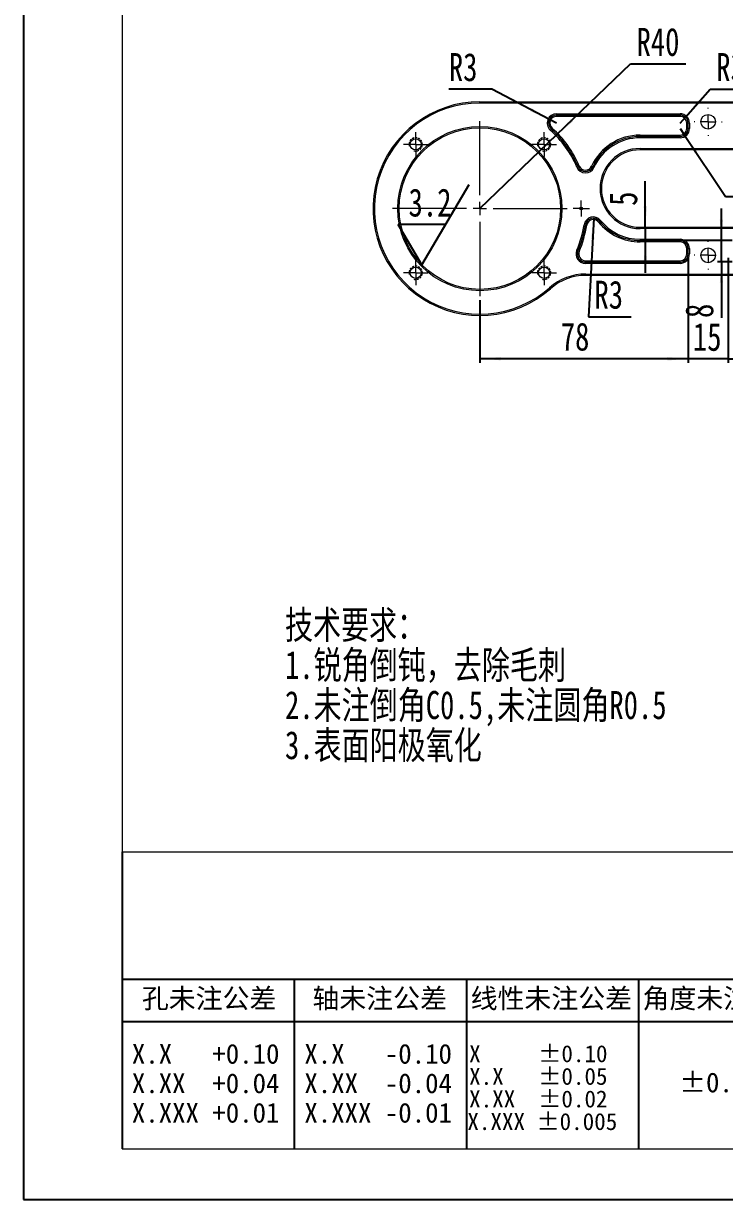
# Model space of a CAD drawing. Header units: millimetres. Extents: x 12 to 1214, y 8 to 1479.
# Drawn here: x 12 to 450, y 8 to 741 of the extents above; entities that cross this region are included whole.
import ezdxf

# ---------------------------------------------------------------- set-up
doc = ezdxf.new("R2010")
doc.units = ezdxf.units.MM
doc.linetypes.add('SLD-实线', pattern=[0])
doc.linetypes.add('SLD-虚线', pattern=[1.905, 1.27, -0.635])
for name, color, linetype in [('FORMAT', 7, 'SLD-实线'), ('SLD-0', 179, 'SLD-实线'), ('图框', 7, 'SLD-实线'), ('标注层', 96, 'SLD-实线')]:
    doc.layers.add(name, color=color, linetype=linetype)
doc.layers.add('粗实线', color=7, linetype='SLD-实线', lineweight=15)
doc.styles.add('SLDTEXTSTYLE0', font='HYSWLONGFANGSONG.TTF', dxfattribs={"bigfont": 'bigfont'})
doc.styles.add('SLDTEXTSTYLE1', font='SIMSUN.TTC')
doc.styles.add('SLDTEXTSTYLE2', font='SIMSUN.TTC', dxfattribs={"bigfont": 'bigfont'})
doc.styles.add('SLDTEXTSTYLE3', font='HYSWLONGFANGSONG.TTF')
doc.dimstyles.new('SLDDIMSTYLE1', dxfattribs={"dimtxt": 17.5, "dimasz": 13, "dimexe": 0, "dimexo": 0.0625, "dimgap": 4.375, "dimtad": 0, "dimtih": 1, "dimtoh": 1, "dimdec": 3, "dimlfac": 3, "dimrnd": 1e-09, "dimzin": 12, "dimdsep": 46, "dimtxsty": 'SLDTEXTSTYLE3', "dimsah": 1, "dimcen": 0, "dimadec": 0, "dimazin": 3, "dimtfac": 1, "dimtdec": 3, "dimtofl": 0, "dimtmove": 0, "dimatfit": 3, "dimfxl": 0, "dimfrac": 2, "dimtolj": 1, "dimtzin": 12, "dimarcsym": 0})
doc.dimstyles.new('SLDDIMSTYLE11', dxfattribs={"dimtxt": 17.5, "dimasz": 13, "dimexe": 0, "dimexo": 0.0625, "dimgap": 4.375, "dimtad": 0, "dimtih": 1, "dimtoh": 1, "dimdec": 3, "dimlfac": 3, "dimrnd": 1e-09, "dimzin": 12, "dimdsep": 46, "dimtxsty": 'SLDTEXTSTYLE3', "dimsah": 1, "dimcen": 0, "dimadec": 0, "dimazin": 3, "dimtfac": 1, "dimtdec": 3, "dimtofl": 0, "dimtmove": 1, "dimatfit": 3, "dimfxl": 0, "dimfrac": 2, "dimtolj": 1, "dimtzin": 12, "dimarcsym": 0})
doc.dimstyles.new('SLDDIMSTYLE3', dxfattribs={"dimtxt": 17.5, "dimasz": 13, "dimexe": 0, "dimexo": 0.0625, "dimgap": 4.375, "dimtad": 1, "dimdec": 3, "dimlfac": 3, "dimrnd": 1e-09, "dimzin": 12, "dimdsep": 46, "dimtxsty": 'SLDTEXTSTYLE3', "dimsah": 1, "dimcen": 0.09, "dimadec": 0, "dimazin": 3, "dimtfac": 1, "dimtdec": 3, "dimtofl": 0, "dimtmove": 0, "dimatfit": 3, "dimfxl": 0, "dimfrac": 2, "dimtolj": 1, "dimtzin": 12, "dimarcsym": 0})
doc.dimstyles.new('SLDDIMSTYLE7', dxfattribs={"dimtxt": 17.5, "dimasz": 13, "dimexe": 0, "dimexo": 0.0625, "dimgap": 4.375, "dimtad": 1, "dimdec": 3, "dimlfac": 3, "dimrnd": 1e-09, "dimzin": 12, "dimdsep": 46, "dimtxsty": 'SLDTEXTSTYLE3', "dimsah": 1, "dimcen": 0.09, "dimadec": 0, "dimazin": 3, "dimtfac": 1, "dimtdec": 3, "dimtmove": 0, "dimatfit": 0, "dimfxl": 0, "dimfrac": 2, "dimtolj": 1, "dimtzin": 12, "dimarcsym": 0})

# ---------------------------------------------------------------- blocks, each defined once
blk = doc.blocks.new('SW_NOTE_0')
at = {"layer": 'SLD-0', "color": 0, "char_height": 17.5, "attachment_point": 1, "style": 'SLDTEXTSTYLE0'}
for s, insert in [('\\M+18B5A术\\M+19776\\M+18B81\\M+18146', (0, 22.56)), ('1.锐\\M+18A70\\M+1937C钝\\M+18143\\M+18B8E\\M+18F9C\\M+196D1\\M+18E68', (0, -2.44)), ('2.\\M+196A2\\M+1928D\\M+1937C\\M+18A70C0.5,\\M+196A2\\M+1928D圆\\M+18A70R0.5', (0, -27.44)), ('3.\\M+1955C\\M+196CA阳极氧\\M+189BB', (0, -52.44))]:
    blk.add_mtext(s, dxfattribs=dict(at, insert=insert))
blk = doc.blocks.new('SW_NOTE_1')
at = {"layer": 'FORMAT', "color": 0, "char_height": 12.3125, "attachment_point": 2, "style": 'SLDTEXTSTYLE1'}
for s, insert in [('X.X   +0.10', (38.09, 14.33)), ('X.XX  +0.04', (38.09, -4.07)), ('X.XXX +0.01', (38.09, -22.46))]:
    blk.add_mtext(s, dxfattribs=dict(at, insert=insert))
blk = doc.blocks.new('SW_NOTE_2')
at = {"layer": 'FORMAT', "color": 0, "char_height": 12.3125, "attachment_point": 2, "style": 'SLDTEXTSTYLE1'}
for s, insert in [('X.X   -0.10', (38.09, 14.33)), ('X.XX  -0.04', (38.09, -4.07)), ('X.XXX -0.01', (38.09, -22.46))]:
    blk.add_mtext(s, dxfattribs=dict(at, insert=insert))
blk = doc.blocks.new('SW_NOTE_3')
at = {"layer": 'FORMAT', "color": 0, "char_height": 10.5833, "attachment_point": 2, "style": 'SLDTEXTSTYLE1'}
for s, insert in [('X     ±0.10', (35.88, 12.32)), ('X.X   ±0.05', (35.88, -1.8)), ('X.XX  ±0.02', (35.88, -15.91)), (' X.XXX ±0.005', (34.78, -30.02))]:
    blk.add_mtext(s, dxfattribs=dict(at, insert=insert))
blk = doc.blocks.new('_D_27')
at = {"layer": '标注层'}
for p, q in [((345.51, 671.97), (391.45, 716.04)), ((391.45, 716.04), (425.88, 716.04)), ((297.41, 625.82), (345.51, 671.97))]:
    blk.add_line(p, q, dxfattribs=at)
blk.add_solid([(345.51, 671.97), (355.59, 680.25), (354.2, 681.69)], dxfattribs=at)
at = {"layer": '标注层', "insert": (395.2, 738.6, 0.17), "char_height": 17.5, "attachment_point": 1, "style": 'SLDTEXTSTYLE3'}
blk.add_mtext('R40', dxfattribs=at)
blk = doc.blocks.new('_D_29')
at = {"layer": '标注层'}
for p, q in [((492.39, 692.49), (492.39, 719.68)), ((492.39, 684.15), (492.39, 692.49)), ((492.39, 684.15), (492.39, 664.15))]:
    blk.add_line(p, q, dxfattribs=at)
for points in [[(492.39, 692.49), (493.39, 705.49), (491.39, 705.49)], [(492.39, 684.15), (491.39, 671.15), (493.39, 671.15)]]:
    blk.add_solid(points, dxfattribs=at)
at = {"layer": '标注层', "insert": (469.83, 704.35, 0.17), "char_height": 17.5, "attachment_point": 1, "rotation": 90, "style": 'SLDTEXTSTYLE3'}
blk.add_mtext('5', dxfattribs=at)
blk = doc.blocks.new('_D_30')
at = {"layer": '标注层'}
for p, q in [((427.41, 594.99), (427.41, 529.63)), ((297.41, 568.74), (297.41, 529.63)), ((427.41, 532.13), (297.41, 532.13))]:
    blk.add_line(p, q, dxfattribs=at)
for points in [[(297.41, 532.13), (310.41, 531.13), (310.41, 533.13)], [(427.41, 532.13), (414.41, 533.13), (414.41, 531.13)]]:
    blk.add_solid(points, dxfattribs=at)
at = {"layer": '标注层', "insert": (347.92, 554.69, 0.17), "char_height": 17.5, "attachment_point": 1, "style": 'SLDTEXTSTYLE3'}
blk.add_mtext('78', dxfattribs=at)
blk = doc.blocks.new('_D_31')
at = {"layer": '标注层'}
for p, q in [((427.41, 594.99), (427.41, 529.52)), ((452.41, 594.99), (452.41, 529.52)), ((427.41, 532.02), (407.41, 532.02)), ((452.41, 532.02), (427.41, 532.02)), ((452.41, 532.02), (472.41, 532.02))]:
    blk.add_line(p, q, dxfattribs=at)
for points in [[(427.41, 532.02), (414.41, 533.02), (414.41, 531.02)], [(452.41, 532.02), (465.41, 531.02), (465.41, 533.02)]]:
    blk.add_solid(points, dxfattribs=at)
at = {"layer": '标注层', "insert": (430.39, 554.58, 0.17), "char_height": 17.5, "attachment_point": 1, "style": 'SLDTEXTSTYLE3'}
blk.add_mtext('15', dxfattribs=at)
blk = doc.blocks.new('_D_36')
at = {"layer": '标注层'}
for p, q in [((400.68, 614.15), (400.68, 642.86)), ((400.68, 614.15), (400.68, 605.82)), ((454.91, 605.82), (398.18, 605.82)), ((400.68, 605.82), (400.68, 585.82))]:
    blk.add_line(p, q, dxfattribs=at)
for points in [[(400.68, 614.15), (401.68, 627.15), (399.68, 627.15)], [(400.68, 605.82), (399.68, 592.82), (401.68, 592.82)]]:
    blk.add_solid(points, dxfattribs=at)
at = {"layer": '标注层', "insert": (378.12, 627.52, 0.17), "char_height": 17.5, "attachment_point": 1, "rotation": 90, "style": 'SLDTEXTSTYLE3'}
blk.add_mtext('5', dxfattribs=at)
blk = doc.blocks.new('_D_37')
at = {"layer": '标注层'}
for p, q in [((448.18, 605.82), (448.18, 625.82)), ((454.91, 605.82), (445.68, 605.82)), ((448.18, 592.49), (448.18, 605.82)), ((454.91, 592.49), (445.68, 592.49)), ((448.18, 592.49), (448.18, 557.55))]:
    blk.add_line(p, q, dxfattribs=at)
for points in [[(448.18, 605.82), (449.18, 618.82), (447.18, 618.82)], [(448.18, 592.49), (447.18, 579.49), (449.18, 579.49)]]:
    blk.add_solid(points, dxfattribs=at)
at = {"layer": '标注层', "insert": (425.62, 557.55, 0.17), "char_height": 17.5, "attachment_point": 1, "rotation": 90, "style": 'SLDTEXTSTYLE3'}
blk.add_mtext('8', dxfattribs=at)
blk = doc.blocks.new('_D_38')
at = {"layer": '标注层'}
for p, q in [((505.66, 592.49), (505.66, 612.49)), ((505.66, 592.49), (505.66, 584.15)), ((505.66, 584.15), (505.66, 553.98))]:
    blk.add_line(p, q, dxfattribs=at)
for points in [[(505.66, 592.49), (506.66, 605.49), (504.66, 605.49)], [(505.66, 584.15), (504.66, 571.15), (506.66, 571.15)]]:
    blk.add_solid(points, dxfattribs=at)
at = {"layer": '标注层', "insert": (483.1, 553.98, 0.17), "char_height": 17.5, "attachment_point": 1, "rotation": 90, "style": 'SLDTEXTSTYLE3'}
blk.add_mtext('5', dxfattribs=at)
blk = doc.blocks.new('_D_44')
at = {"layer": '标注层'}
for p, q in [((368.48, 619.77), (365.18, 558.29)), ((365.18, 558.29), (391.92, 558.29))]:
    blk.add_line(p, q, dxfattribs=at)
blk.add_solid([(368.48, 619.77), (366.79, 606.84), (368.78, 606.73)], dxfattribs=at)
at = {"layer": '标注层', "insert": (368.93, 580.85, 0.17), "char_height": 17.5, "attachment_point": 1, "style": 'SLDTEXTSTYLE3'}
blk.add_mtext('R3', dxfattribs=at)
blk = doc.blocks.new('_D_45')
at = {"layer": '标注层'}
for p, q in [((304.78, 700.32), (278.03, 700.32)), ((340.85, 681.47), (304.78, 700.32)), ((345.28, 679.15), (340.85, 681.47))]:
    blk.add_line(p, q, dxfattribs=at)
blk.add_solid([(340.85, 681.47), (329.79, 688.38), (328.86, 686.61)], dxfattribs=at)
at = {"layer": '标注层', "insert": (278.03, 722.88, 0.17), "char_height": 17.5, "attachment_point": 1, "style": 'SLDTEXTSTYLE3'}
blk.add_mtext('R3', dxfattribs=at)
blk = doc.blocks.new('_D_46')
at = {"layer": '标注层'}
for p, q in [((422.41, 675.82), (425.18, 671.66)), ((425.18, 671.66), (450.7, 633.44)), ((450.7, 633.44), (477.44, 633.44))]:
    blk.add_line(p, q, dxfattribs=at)
blk.add_solid([(425.18, 671.66), (431.57, 660.29), (433.23, 661.4)], dxfattribs=at)
at = {"layer": '标注层', "insert": (454.45, 656, 0.17), "char_height": 17.5, "attachment_point": 1, "style": 'SLDTEXTSTYLE3'}
blk.add_mtext('R3', dxfattribs=at)
blk = doc.blocks.new('_D_47')
at = {"layer": '标注层'}
for p, q in [((425.72, 682.89), (441.19, 700.33)), ((441.19, 700.33), (467.93, 700.33)), ((422.41, 679.15), (425.72, 682.89))]:
    blk.add_line(p, q, dxfattribs=at)
blk.add_solid([(425.72, 682.89), (435.1, 691.96), (433.6, 693.28)], dxfattribs=at)
at = {"layer": '标注层', "insert": (444.94, 722.89, 0.17), "char_height": 17.5, "attachment_point": 1, "style": 'SLDTEXTSTYLE3'}
blk.add_mtext('R3', dxfattribs=at)
blk = doc.blocks.new('SW_CENTERMARKSYMBOL_22')
at = {"color": 0, "linetype": 'SLD-实线', "lineweight": 0}
for p, q in [((0, 8.33), (0, 54.58)), ((-8.33, 0), (-54.58, 0)), ((0, 0), (-4.17, 0)), ((0, 0), (0, 4.17)), ((0, 0), (0, -4.17)), ((0, 0), (4.17, 0)), ((8.33, 0), (54.58, 0)), ((0, -8.33), (0, -54.58))]:
    blk.add_line(p, q, dxfattribs=at)
blk = doc.blocks.new('SW_CENTERMARKSYMBOL_27')
at = {"color": 0, "linetype": 'SLD-实线', "lineweight": 0}
for p, q in [((0, 4.17), (0, 7.67)), ((-4.17, 0), (-7.67, 0)), ((0, 0), (-4.17, 0)), ((0, 0), (0, 4.17)), ((0, 0), (0, -4.17)), ((0, 0), (4.17, 0)), ((4.17, 0), (7.67, 0)), ((0, -4.17), (0, -7.67))]:
    blk.add_line(p, q, dxfattribs=at)
blk = doc.blocks.new('SW_CENTERMARKSYMBOL_28')
at = {"color": 0, "linetype": 'SLD-实线', "lineweight": 0}
for p, q in [((0, 4.17), (0, 7.67)), ((-4.17, 0), (-7.67, 0)), ((0, 0), (-4.17, 0)), ((0, 0), (0, 4.17)), ((0, 0), (0, -4.17)), ((0, 0), (4.17, 0)), ((4.17, 0), (7.67, 0)), ((0, -4.17), (0, -7.67))]:
    blk.add_line(p, q, dxfattribs=at)
blk = doc.blocks.new('SW_CENTERMARKSYMBOL_29')
at = {"color": 0, "linetype": 'SLD-实线', "lineweight": 0}
for p, q in [((0, 4.17), (0, 7.67)), ((-4.17, 0), (-7.67, 0)), ((0, 0), (-4.17, 0)), ((0, 0), (0, 4.17)), ((0, 0), (0, -4.17)), ((0, 0), (4.17, 0)), ((4.17, 0), (7.67, 0)), ((0, -4.17), (0, -7.67))]:
    blk.add_line(p, q, dxfattribs=at)
blk = doc.blocks.new('SW_CENTERMARKSYMBOL_30')
at = {"color": 0, "linetype": 'SLD-实线', "lineweight": 0}
for p, q in [((0, 4.17), (0, 7.67)), ((-4.17, 0), (-7.67, 0)), ((0, 0), (-4.17, 0)), ((0, 0), (0, 4.17)), ((0, 0), (0, -4.17)), ((0, 0), (4.17, 0)), ((4.17, 0), (7.67, 0)), ((0, -4.17), (0, -7.67))]:
    blk.add_line(p, q, dxfattribs=at)
blk = doc.blocks.new('SW_CENTERMARKSYMBOL_37')
at = {"color": 0, "linetype": 'SLD-实线', "lineweight": 0}
for p, q in [((0, 8.33), (0, 8.75)), ((-8.33, 0), (-8.75, 0)), ((0, 0), (-4.17, 0)), ((0, 0), (0, 4.17)), ((0, 0), (0, -4.17)), ((0, 0), (4.17, 0)), ((8.33, 0), (8.75, 0)), ((0, -8.33), (0, -8.75))]:
    blk.add_line(p, q, dxfattribs=at)
blk = doc.blocks.new('SW_CENTERMARKSYMBOL_38')
at = {"color": 0, "linetype": 'SLD-实线', "lineweight": 0}
for p, q in [((0, 8.33), (0, 8.75)), ((-8.33, 0), (-8.75, 0)), ((0, 0), (-4.17, 0)), ((0, 0), (0, 4.17)), ((0, 0), (0, -4.17)), ((0, 0), (4.17, 0)), ((8.33, 0), (8.75, 0)), ((0, -8.33), (0, -8.75))]:
    blk.add_line(p, q, dxfattribs=at)
blk = doc.blocks.new('SW_CENTERMARKSYMBOL_39')
at = {"color": 0, "linetype": 'SLD-实线', "lineweight": 0}
for p, q in [((-4.17, 0), (-5, 0)), ((0, 0), (-4.17, 0)), ((0, 4.17), (0, 5)), ((0, 0), (0, 4.17)), ((0, 0), (0, -4.17)), ((0, 0), (4.17, 0)), ((4.17, 0), (5, 0)), ((0, -4.17), (0, -5))]:
    blk.add_line(p, q, dxfattribs=at)
blk = doc.blocks.new('SW_SFSYMBOL_6')
at = {"layer": '标注层', "color": 0}
for p, q in [((8.27, -25), (37.76, 25)), ((8.27, -25), (-6.48, 0)), ((23.02, 0), (-6.48, 0))]:
    blk.add_line(p, q, dxfattribs=at)
at = {"layer": '标注层', "color": 0, "insert": (0, 22.56), "char_height": 17.5, "attachment_point": 1, "style": 'SLDTEXTSTYLE3'}
blk.add_mtext('3.2', dxfattribs=at)

msp = doc.modelspace()

# ---------------------------------------------------------------- linework, layer by layer
at = {"color": 7, "linetype": 'SLD-实线', "lineweight": 15}
for p, q in [((297.40511, 691.65212), (297.40511, 692.48545)), ((297.40511, 692.48545), (724.07179, 692.48545)), ((724.07179, 691.65212), (297.40511, 691.65212)), ((345.27648, 684.98546), (422.40512, 684.98546)), ((345.27648, 684.15212), (345.27648, 684.98546)), ((422.40512, 684.15212), (345.27648, 684.15212)), ((345.27648, 683.31879), (345.27648, 684.15212)), ((422.40512, 683.31879), (345.27648, 683.31879)), ((422.40512, 684.98546), (422.40512, 684.15212)), ((422.40512, 684.15212), (422.40512, 683.31879)), ((427.40512, 679.15212), (426.57178, 679.15212)), ((426.57178, 675.81879), (426.57178, 679.15212)), ((427.40512, 675.81879), (426.57178, 675.81879)), ((428.23845, 679.15212), (427.40512, 679.15212)), ((427.40512, 675.81879), (427.40512, 679.15212)), ((428.23845, 675.81879), (427.40512, 675.81879)), ((428.23845, 679.15212), (428.23845, 675.81879)), ((397.40511, 670.81879), (397.40511, 671.65212)), ((397.40511, 671.65212), (422.40512, 671.65212)), ((397.40511, 669.98545), (397.40511, 670.81879)), ((397.40511, 670.81879), (422.40512, 670.81879)), ((422.40512, 669.98545), (397.40511, 669.98545)), ((422.40512, 670.81879), (422.40512, 671.65212)), ((422.40512, 669.98545), (422.40512, 670.81879)), ((397.40511, 663.31879), (480.73845, 663.31879)), ((397.40511, 663.31879), (397.40511, 662.48545)), ((480.73845, 662.48545), (397.40511, 662.48545)), ((397.40511, 614.15212), (397.40511, 613.31879)), ((397.40511, 614.15212), (480.73845, 614.15212)), ((480.73845, 613.31879), (397.40511, 613.31879)), ((397.40511, 606.65212), (422.40512, 606.65212)), ((397.40511, 606.65212), (397.40511, 605.81879)), ((422.40512, 605.81879), (397.40511, 605.81879)), ((397.40511, 604.98545), (397.40511, 605.81879)), ((422.40512, 604.98545), (397.40511, 604.98545)), ((422.40512, 605.81879), (422.40512, 606.65212)), ((422.40512, 605.81879), (422.40512, 604.98545)), ((427.40512, 600.81879), (426.57178, 600.81879)), ((426.57178, 597.48545), (426.57178, 600.81879)), ((427.40512, 597.48545), (426.57178, 597.48545)), ((427.40512, 600.81879), (428.23845, 600.81879)), ((427.40512, 597.48545), (427.40512, 600.81879)), ((427.40512, 597.48545), (428.23845, 597.48545)), ((428.23845, 600.81879), (428.23845, 597.48545)), ((363.23317, 592.48545), (363.23317, 593.31879)), ((363.23317, 593.31879), (422.40512, 593.31879)), ((363.23317, 591.65212), (363.23317, 592.48545)), ((363.23317, 592.48545), (422.40512, 592.48545)), ((422.40512, 591.65212), (363.23317, 591.65212)), ((422.40512, 592.48545), (422.40512, 593.31879)), ((422.40512, 592.48545), (422.40512, 591.65212)), ((363.5489, 584.98545), (657.928, 584.98545)), ((363.5489, 584.15212), (363.5489, 584.98545)), ((657.928, 584.15212), (363.5489, 584.15212))]:
    msp.add_line(p, q, dxfattribs=at)
at = {"color": 7, "linetype": 'SLD-实线', "lineweight": 15, "flags": 128}
for points in [[(341.93661, 675.43119), (341.92591, 675.41927), (341.89424, 675.38398), (341.8428, 675.32668), (341.77358, 675.24955), (341.68922, 675.15558), (341.59299, 675.04836), (341.48857, 674.93202), (341.37996, 674.81104)], [(342.49325, 676.05135), (342.38466, 675.93036), (342.28024, 675.81402), (342.184, 675.70681), (342.09965, 675.61283), (342.03042, 675.5357), (341.97899, 675.4784), (341.94731, 675.44311), (341.93661, 675.43119)], [(358.7204, 651.989), (358.70568, 651.98271), (358.66207, 651.9641), (358.59124, 651.93387), (358.49592, 651.89319), (358.37978, 651.84362), (358.24727, 651.78706), (358.10348, 651.72569), (357.95396, 651.66187)], [(359.48685, 652.31613), (359.33733, 652.25231), (359.19354, 652.19094), (359.06103, 652.13439), (358.94489, 652.08481), (358.84957, 652.04413), (358.77874, 652.0139), (358.73513, 651.99529), (358.7204, 651.989)], [(367.10639, 652.21477), (367.25416, 652.14699), (367.39626, 652.08183), (367.52721, 652.02177), (367.642, 651.96912), (367.7362, 651.92592), (367.8062, 651.89381), (367.8493, 651.87405), (367.86386, 651.86737)], [(367.86386, 651.86737), (367.87841, 651.86069), (367.92151, 651.84093), (367.99151, 651.80882), (368.08571, 651.76562), (368.2005, 651.71297), (368.33146, 651.65291), (368.47355, 651.58774), (368.62133, 651.51997)], [(371.45921, 617.39223), (371.58576, 617.49429), (371.70744, 617.59243), (371.81958, 617.68288), (371.91787, 617.76216), (371.99854, 617.82722), (372.05848, 617.87557), (372.09539, 617.90534), (372.10786, 617.91539)], [(372.7565, 618.43855), (372.62996, 618.33649), (372.50828, 618.23835), (372.39613, 618.1479), (372.29785, 618.06862), (372.21717, 618.00356), (372.15723, 617.95521), (372.12032, 617.92544), (372.10786, 617.91539)], [(362.4523, 615.6752), (362.61294, 615.65015), (362.76739, 615.62607), (362.90974, 615.60387), (363.03451, 615.58441), (363.13691, 615.56844), (363.21301, 615.55658), (363.25986, 615.54927), (363.27568, 615.5468)], [(364.09907, 615.41841), (363.93843, 615.44345), (363.78397, 615.46754), (363.64161, 615.48974), (363.51684, 615.5092), (363.41444, 615.52517), (363.33835, 615.53703), (363.2915, 615.54434), (363.27568, 615.5468)], [(357.87507, 599.79166), (358.02441, 599.72738), (358.16799, 599.66558), (358.30034, 599.60862), (358.41632, 599.55869), (358.51152, 599.51772), (358.58226, 599.48728), (358.62581, 599.46853), (358.64052, 599.4622)], [(359.40596, 599.13274), (359.25664, 599.19702), (359.11304, 599.25882), (358.9807, 599.31578), (358.86471, 599.3657), (358.76952, 599.40667), (358.69879, 599.43712), (358.65522, 599.45587), (358.64052, 599.4622)], [(341.50097, 575.81879), (341.49038, 575.8308), (341.45901, 575.86636), (341.40807, 575.92412), (341.33953, 576.00185), (341.25601, 576.09656), (341.1607, 576.20461), (341.05731, 576.32185), (340.94978, 576.44379)]]:
    msp.add_lwpolyline(points, dxfattribs=at)
at = {"color": 7, "linetype": 'SLD-实线', "lineweight": 15}
for centre, radius in [((439.90512, 679.98545), 4.58333), ((297.40512, 625.81879), 51.25), ((297.40512, 625.81879), 50.41667), ((257.33573, 665.88817), 3.5), ((337.4745, 665.88817), 3.5), ((360.73845, 625.81879), 0.83333), ((439.90512, 596.65212), 4.58333), ((257.33573, 585.7494), 3.5), ((337.4745, 585.7494), 3.5)]:
    msp.add_circle(centre, radius, dxfattribs=at)
for centre, radius, start, end in [((297.40512, 625.81879), 66.66667, 90, 311.40962211), ((297.40512, 625.81879), 65.83333, 90, 311.40962211), ((345.27647, 679.15212), 5.83333, 90, 228.08923405), ((345.27647, 679.15212), 5, 90, 228.08923405), ((345.27647, 679.15212), 4.16667, 90, 228.08923405), ((422.40512, 679.15212), 5.83333, 0, 90), ((422.40512, 679.15212), 5, 0, 90), ((422.40512, 679.15212), 4.16667, 0, 90), ((297.40512, 625.81879), 66.66667, 23.1134606, 48.08923405), ((297.40512, 625.81879), 67.5, 23.1134606, 48.08923405), ((422.40512, 675.81879), 5.83333, 270, 0), ((422.40512, 675.81879), 5, 270, 0), ((422.40512, 675.81879), 4.16667, 270, 0), ((297.40512, 625.81879), 65.83333, 23.1134606, 48.08923405), ((397.40512, 638.31879), 33.33333, 90, 155.36226966), ((397.40512, 638.31879), 32.5, 90, 155.36226966), ((397.40512, 638.31879), 31.66667, 90, 155.36226966), ((397.40512, 638.31879), 25, 90, 270), ((397.40512, 638.31879), 24.16667, 90, 270), ((363.31905, 653.95177), 5.83333, 203.1134606, 335.36226966), ((363.31905, 653.95177), 5, 203.1134606, 335.36226966), ((363.31905, 653.95177), 4.16667, 203.1134606, 335.36226966), ((368.21597, 614.77641), 5.83333, 38.88776304, 171.1365721), ((368.21597, 614.77641), 5, 38.88776304, 171.1365721), ((368.21597, 614.77641), 4.16667, 38.88776304, 171.1365721), ((397.40512, 638.31879), 33.33333, 218.88776304, 270), ((397.40512, 638.31879), 32.5, 218.88776304, 270), ((397.40512, 638.31879), 31.66667, 218.88776304, 270), ((297.40512, 625.81879), 65.83333, 336.71226808, 351.1365721), ((297.40512, 625.81879), 66.66667, 336.71226808, 351.1365721), ((297.40512, 625.81879), 67.5, 336.71226808, 351.1365721), ((422.40512, 600.81879), 5.83333, 0, 90), ((422.40512, 600.81879), 5, 0, 90), ((422.40512, 600.81879), 4.16667, 0, 90), ((363.23318, 597.48545), 5.83333, 156.71226808, 270), ((363.23318, 597.48545), 5, 156.71226808, 270), ((363.23318, 597.48545), 4.16667, 156.71226808, 270), ((422.40512, 597.48545), 5.83333, 270, 0), ((422.40512, 597.48545), 5, 270, 0), ((422.40512, 597.48545), 4.16667, 270, 0), ((363.5489, 550.81879), 34.16667, 90, 131.40962211), ((363.5489, 550.81879), 33.33333, 90, 131.40962211)]:
    msp.add_arc(centre, radius, start, end, dxfattribs=at)
at = {"color": 7, "linetype": 'SLD-虚线', "lineweight": 0}
for centre in [(257.33573, 665.88817), (337.4745, 665.88817), (257.33573, 585.7494), (337.4745, 585.7494)]:
    msp.add_arc(centre, 4.16667, 255, 195, dxfattribs=at)
at = {"layer": 'FORMAT'}
for p, q in [((74, 224.5), (74, 39)), ((74, 145), (1009, 145)), ((181.5, 145), (181.5, 39)), ((289, 145), (289, 39)), ((396.5, 145), (396.5, 39)), ((74, 118.5), (1009, 118.5))]:
    msp.add_line(p, q, dxfattribs=at)
at = {"layer": '图框'}
for p, q in [((12.5, 1479), (12.5, 7.5)), ((12.5, 7.5), (1039, 7.5))]:
    msp.add_line(p, q, dxfattribs=at)
at = {"layer": '粗实线'}
for p, q in [((74, 1449), (74, 39)), ((74, 224.5), (1009, 224.5)), ((74, 39), (1009, 39)), ((74, 39), (1009, 39))]:
    msp.add_line(p, q, dxfattribs=at)

# ---------------------------------------------------------------- block references
at = {"color": 7, "linetype": 'Continuous', "lineweight": 0}
for name, p in [('SW_CENTERMARKSYMBOL_38', (439.90512, 679.98545)), ('SW_CENTERMARKSYMBOL_22', (297.40512, 625.81879)), ('SW_CENTERMARKSYMBOL_30', (257.33573, 665.88817)), ('SW_CENTERMARKSYMBOL_27', (337.4745, 665.88817)), ('SW_CENTERMARKSYMBOL_39', (360.73845, 625.81879)), ('SW_CENTERMARKSYMBOL_37', (439.90512, 596.65212)), ('SW_CENTERMARKSYMBOL_29', (257.33573, 585.7494)), ('SW_CENTERMARKSYMBOL_28', (337.4745, 585.7494))]:
    msp.add_blockref(name, p, dxfattribs=at)
at = {"layer": 'FORMAT'}
for name, p in [('SW_NOTE_1', (88.12127, 90.23155)), ('SW_NOTE_2', (195.81416, 90.23155)), ('SW_NOTE_3', (298.00616, 91.44105))]:
    msp.add_blockref(name, p, dxfattribs=at)
at = {"layer": 'SLD-0'}
msp.add_blockref('SW_NOTE_0', (175.74283, 352.22879), dxfattribs=at)
at = {"layer": '标注层'}
msp.add_blockref('SW_SFSYMBOL_6', (252.87663, 615.78688), dxfattribs=at)

# ---------------------------------------------------------------- texts
at = {"layer": 'FORMAT', "char_height": 12.3125, "attachment_point": 2}
for s, insert, style in [('\\M+18D45\\M+196A2\\M+1928D\\M+18CF6\\M+18DB7', (128.38048, 139.15151), 'SLDTEXTSTYLE2'), ('轴\\M+196A2\\M+1928D\\M+18CF6\\M+18DB7', (234.86158, 139.15151), 'SLDTEXTSTYLE2'), ('线\\M+190AB\\M+196A2\\M+1928D\\M+18CF6\\M+18DB7', (342.04483, 139.15151), 'SLDTEXTSTYLE2'), ('\\M+18A70\\M+19378\\M+196A2\\M+1928D\\M+18CF6\\M+18DB7', (449.29575, 139.15151), 'SLDTEXTSTYLE2'), ('±0.05', (446.95206, 86.68895), 'SLDTEXTSTYLE1')]:
    msp.add_mtext(s, dxfattribs=dict(at, insert=insert, style=style))

# ---------------------------------------------------------------- dimensions: what is measured, and where the dimension line sits
at = {"layer": '标注层'}
for center, mpoint, dimstyle, picture, middle in [((297.40512, 625.81879), (345.51451, 671.96996), 'SLDDIMSTYLE1', '_D_27', (410.54127, 726.86814)), ((345.27647, 679.15212), (340.84544, 681.46857), 'SLDDIMSTYLE1', '_D_45', (289.5295, 711.15302)), ((422.40512, 679.15212), (425.72232, 682.89326), 'SLDDIMSTYLE1', '_D_47', (456.4328, 711.16162)), ((422.40512, 675.81879), (425.18153, 671.66048), 'SLDDIMSTYLE1', '_D_46', (465.94818, 644.26638)), ((368.21597, 614.77641), (368.48458, 619.76919), 'SLDDIMSTYLE11', '_D_44', (380.42355, 569.11736))]:
    dim = msp.add_radius_dim(center=center, mpoint=mpoint, dimstyle=dimstyle, dxfattribs=at)
    dim.commit()
    dim.dimension.update_dxf_attribs({"geometry": picture, "text_midpoint": middle, "dimtype": 164})
for base, p1, p2, picture, middle in [((492.38932, 692.48545), (457.40512, 684.15212), (297.40512, 692.48545), '_D_29', (492.38932, 712.0141)), ((400.68256, 605.81879), (397.40512, 614.15212), (457.40512, 605.81879), '_D_36', (400.68256, 635.19289)), ((448.17961, 605.81879), (457.40512, 592.48545), (457.40512, 605.81879), '_D_37', (448.17961, 565.20939)), ((505.65781, 584.15212), (457.40512, 592.48545), (363.5489, 584.15212), '_D_38', (505.65781, 561.64911))]:
    dim = msp.add_linear_dim(base=base, p1=p1, p2=p2, angle=90, dimstyle='SLDDIMSTYLE7', dxfattribs=at)
    dim.commit()
    dim.dimension.update_dxf_attribs({"geometry": picture, "text_midpoint": middle, "dimtype": 160})
for base, p1, p2, dimstyle, picture, middle in [((297.40512, 532.13337), (427.40512, 597.48545), (297.40512, 571.23545), 'SLDDIMSTYLE3', '_D_30', (359.40129, 532.13337)), ((427.40512, 532.01661), (452.40512, 597.48545), (427.40512, 597.48545), 'SLDDIMSTYLE7', '_D_31', (441.90099, 532.01661))]:
    dim = msp.add_linear_dim(base=base, p1=p1, p2=p2, dimstyle=dimstyle, dxfattribs=at)
    dim.commit()
    dim.dimension.update_dxf_attribs({"geometry": picture, "text_midpoint": middle, "dimtype": 160})

doc.saveas('drawing.dxf')
